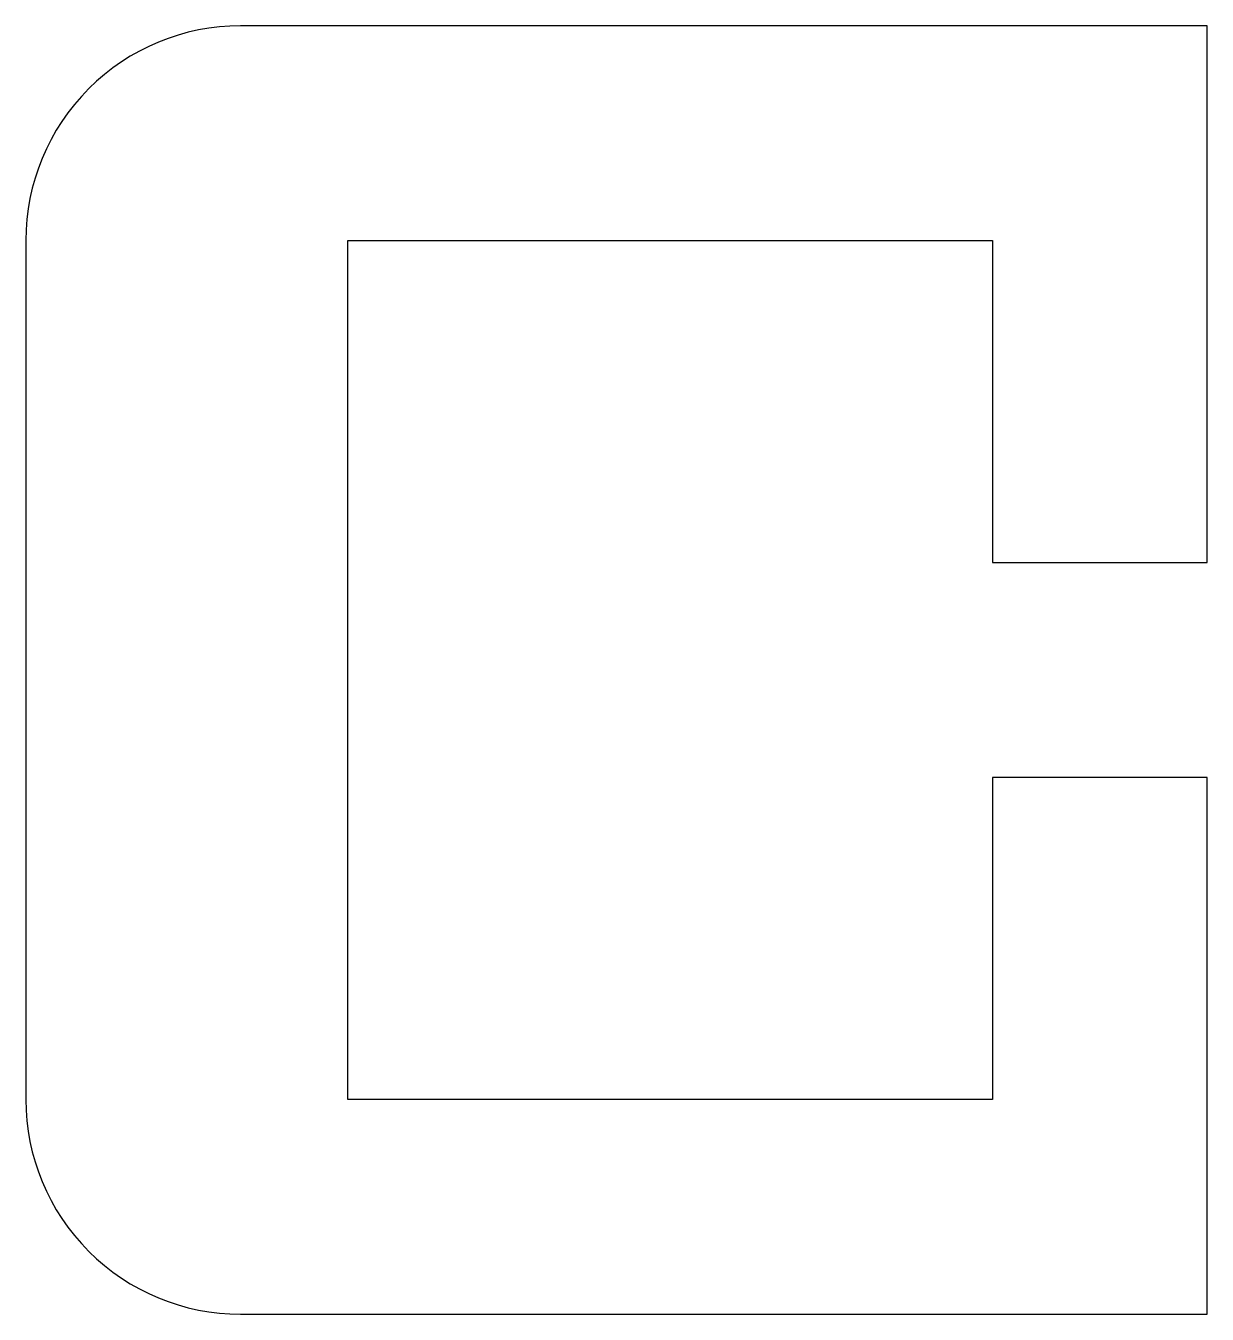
# Model space of a CAD drawing. Header units: millimetres. Extents: x 0 to 55, y -10 to 50.
import ezdxf

# ---------------------------------------------------------------- set-up
doc = ezdxf.new("R2010")
doc.units = ezdxf.units.MM

msp = doc.modelspace()

# ---------------------------------------------------------------- linework, layer by layer
msp.add_lwpolyline([(15, 0), (15, 40), (45, 40), (45, 25), (55, 25), (55, 50), (10, 50, 0.414214), (0, 40), (0, 0, 0.414214), (10, -10), (55, -10), (55, 15), (45, 15), (45, 0)], format="xyb", close=True)

doc.saveas('drawing.dxf')
